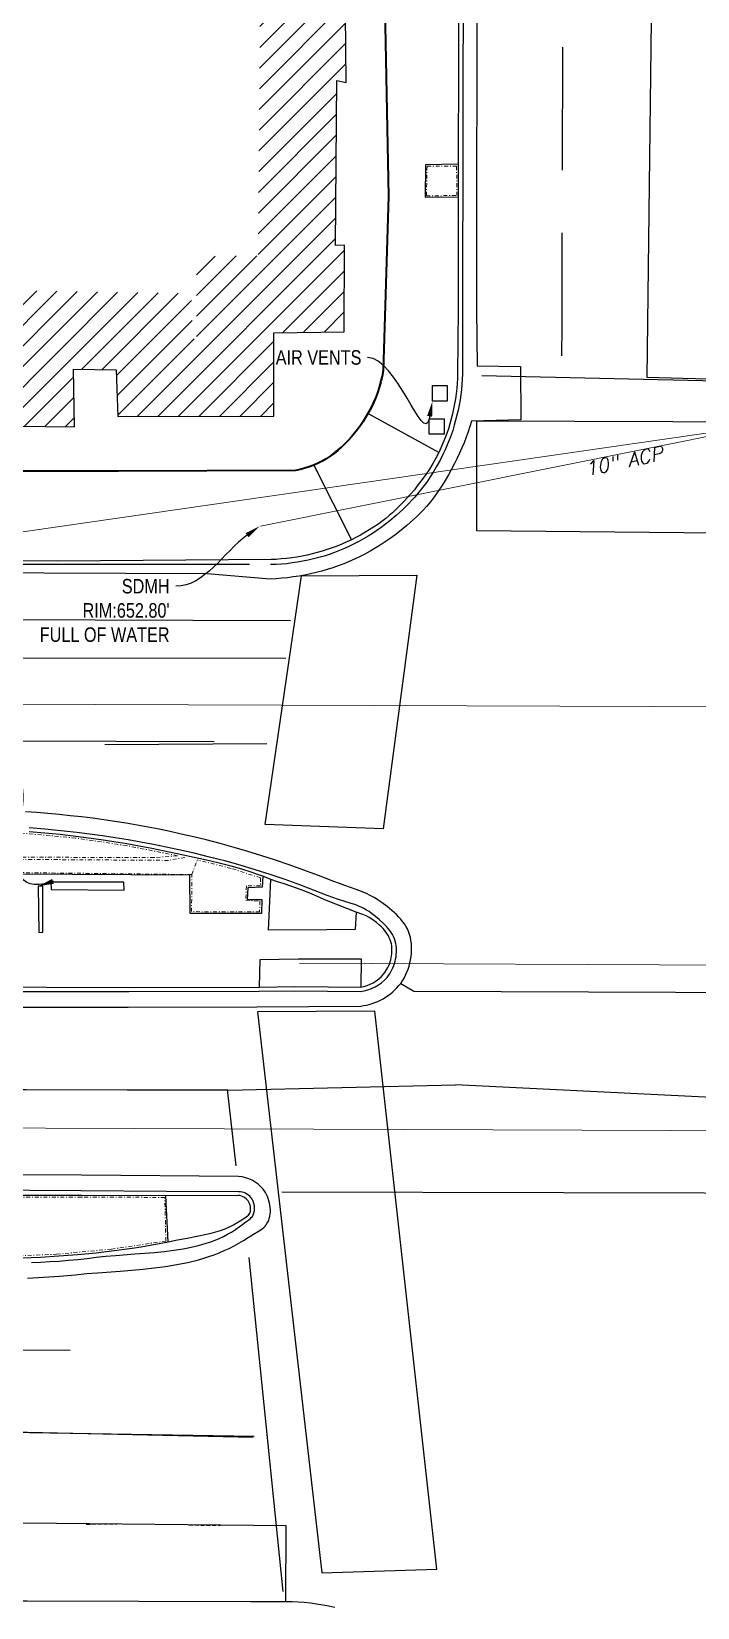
# Model space of a CAD drawing. Header units: feet. Extents: x 6441334 to 6442104, y 1883534 to 1884360.
# Drawn here: x 6441632.5 to 6441718.5, y 1883878 to 1884081.5 of the extents above; entities that cross this region are included whole.
import ezdxf
from ezdxf import colors
from ezdxf.entities.mleader import LeaderData, LeaderLine
from ezdxf.lldxf.tags import DXFTag
from ezdxf.math import Vec2, Vec3

# ---------------------------------------------------------------- set-up
doc = ezdxf.new("R2010")
doc.units = ezdxf.units.FT
doc.header["$MEASUREMENT"] = 0
doc.linetypes.add('DASHDOT', pattern=[1, 0.5, -0.25, 0, -0.25])
doc.linetypes.add('DASHED', pattern=[0.75, 0.5, -0.25])
for name, color, linetype, lineweight in [('V-DETL-PATT-BLDG-', 253, 'Continuous', 13), ('VF-BLDG-LINE-', 253, 'Continuous', 25), ('VF-ELEC-OVHD-LINE-', 253, 'OVERHEADELECTRIC', 15), ('VF-ROAD-CRWN-LINE-', 253, 'Continuous', 25), ('VF-ROAD-STRP-WHIT-LINE-', 253, 'Continuous', 25), ('VF-SSWR-GEOP-LINE-QLB-', 253, 'SEWER', 15), ('VF-STRM-GEOP-LINE-QLB-', 253, 'STORMDRAIN', 15), ('VF-TOPO-BRKL-LINE-', 253, 'DASHDOT', 13), ('VF-TOPO-CONC-EDGE-LINE-', 253, 'Continuous', 25), ('VF-TOPO-CONC-GTFL-LINE-', 253, 'Continuous', 25), ('VF-TOPO-CONC-LIPG-LINE-', 253, 'Continuous', 25), ('VF-TOPO-CONC-TBCB-LINE-', 253, 'Continuous', 25), ('VF-TOPO-CONC-TBWK-LINE-', 253, 'Continuous', 35), ('VF-TOPO-CONC-WALL-LINE-', 253, 'Continuous', 9), ('VF-TOPO-TEXT-', 253, 'Continuous', 25)]:
    doc.layers.add(name, color=color, linetype=linetype, lineweight=lineweight)
doc.layers.add('VF-TINN-DSRF-BNDY-', color=253, linetype='Continuous', lineweight=25, plot=False)
doc.styles.add('CG-Boundary', font='simplex.shx', dxfattribs={"oblique": 15, "height": 0.115})
doc.styles.add('NCS1-Anno', font='arial.ttf', dxfattribs={"width": 0.8, "height": 0.1})
doc.styles.get("Standard").update_dxf_attribs({"font": 'arial.ttf'})
tags = doc.linetypes.add('OVERHEADELECTRIC', pattern='A,1,-0.03,["OE",Standard,S=0.08,R=0,X=0,Y=-0.04],-0.16,1', length=2.19).pattern_tags.tags
tags[6] = DXFTag(74, 10)
tags = doc.linetypes.add('SEWER', pattern='A,1,-0.03,["SS",Standard,S=0.08,R=0,X=0,Y=-0.04],-0.16,1', length=2.19).pattern_tags.tags
tags[6] = DXFTag(74, 10)
tags = doc.linetypes.add('STORMDRAIN', pattern='A,1,-0.03,["SD",Standard,S=0.08,R=0,X=0,Y=-0.04],-0.16,1', length=2.19).pattern_tags.tags
tags[6] = DXFTag(74, 10)

msp = doc.modelspace()

# ---------------------------------------------------------------- hatches: boundary and pattern name
at = {"layer": 'V-DETL-PATT-BLDG-'}
h = msp.add_hatch(dxfattribs=at)
h.set_pattern_fill('ANSI31', color=256, scale=15)
h.set_pattern_definition([(45, (0, 0), (-1.3258252147, 1.3258252147), [])])
h.paths.add_polyline_path([(6441672.07, 1884161.45), (6441673.09, 1884161.6), (6441673.4, 1884183.34), (6441672.1, 1884183.56), (6441672.02, 1884205.19), (6441651.99, 1884205.31), (6441652, 1884200.38), (6441638.3, 1884200.36), (6441638.24, 1884203.82), (6441608.64, 1884203.97), (6441608.58, 1884193.97), (6441628.42, 1884193.87), (6441628.48, 1884190.35), (6441662.02, 1884190.39), (6441662.01, 1884195.25), (6441662.06, 1884195.25), (6441662.13, 1884175.15), (6441663.28, 1884174.95), (6441663.21, 1884170.25), (6441662.1, 1884170.08), (6441661.95, 1884131.9), (6441662.93, 1884131.73), (6441661.19, 1884086.68), (6441662.01, 1884086.72), (6441661.73, 1884052.55), (6441653.78, 1884052.45), (6441653.79, 1884041.81), (6441653.3, 1884041.81), (6441653.1, 1884047.68), (6441627.7, 1884048.08), (6441627.83, 1884041.53), (6441595.37, 1884041.79), (6441595.39, 1884040.7), (6441593.43, 1884040.71), (6441593.4, 1884041.72), (6441561.56, 1884041.88), (6441561.57, 1884045.89), (6441530.03, 1884045.76), (6441530.11, 1884044.89), (6441528.63, 1884044.9), (6441528.59, 1884045.75), (6441489.07, 1884045.86), (6441488.96, 1884044.85), (6441477.31, 1884044.8), (6441477.24, 1884042), (6441444.85, 1884041.98), (6441444.85, 1884042.17), (6441433.62, 1884042.01), (6441433.65, 1884054.08), (6441423.65, 1884054.1), (6441423.6, 1884031.87), (6441434.72, 1884032.02), (6441434.7, 1884030.9), (6441445.78, 1884030.96), (6441445.72, 1884031.98), (6441475.78, 1884032), (6441475.74, 1884030.74), (6441486.97, 1884030.78), (6441487.07, 1884034.84), (6441497.93, 1884034.9), (6441498.03, 1884035.83), (6441519.1, 1884035.77), (6441519.14, 1884034.96), (6441541.1, 1884034.82), (6441541.01, 1884035.8), (6441551.55, 1884035.85), (6441551.53, 1884030.98), (6441562.44, 1884030.85), (6441562.5, 1884031.87), (6441583.75, 1884031.77), (6441583.79, 1884030.77), (6441605.61, 1884030.65), (6441605.58, 1884031.71), (6441626.79, 1884031.54), (6441626.85, 1884030.57), (6441638.04, 1884030.45), (6441637.9, 1884037.92), (6441643.43, 1884037.83), (6441643.63, 1884031.8), (6441663.79, 1884031.81), (6441663.79, 1884042.58), (6441672.87, 1884042.7), (6441672.88, 1884053.89), (6441671.74, 1884053.88), (6441671.91, 1884075.17), (6441673.13, 1884074.89), (6441672.9, 1884097.17), (6441671.6, 1884097.12), (6441673.27, 1884140.1), (6441671.98, 1884140.32)])

# ---------------------------------------------------------------- linework, layer by layer
at = {"layer": 'VF-BLDG-LINE-'}
msp.add_lwpolyline([(6441626.85, 1884030.57), (6441638.04, 1884030.45), (6441637.9, 1884037.92), (6441643.43, 1884037.83), (6441643.63, 1884031.8), (6441663.79, 1884031.81), (6441663.79, 1884042.58), (6441672.87, 1884042.7), (6441672.88, 1884053.89), (6441671.74, 1884053.88), (6441671.91, 1884075.17), (6441673.13, 1884074.89), (6441672.9, 1884097.17)], dxfattribs=at)
for points in [[(6441633.43, 1883965.18), (6441633.94, 1883965.21), (6441633.96, 1883971.15), (6441633.35, 1883971.15), (6441633.43, 1883965.18)], [(6441634.97, 1883971.69), (6441635.04, 1883970.74), (6441644.46, 1883970.63), (6441644.42, 1883971.67), (6441634.97, 1883971.69)]]:
    msp.add_lwpolyline(points, close=True, dxfattribs=at)
at = {"layer": 'VF-ELEC-OVHD-LINE-'}
msp.add_lwpolyline([(6441769.65, 1884036.87), (6441619.99, 1884015.27), (6441618.28, 1884014.44)], dxfattribs=at)
at = {"layer": 'VF-ROAD-CRWN-LINE-'}
for points in [[(6441470.22, 1883992), (6441493.15, 1883992.65), (6441579.94, 1883990.08), (6441656.08, 1883989.85)], [(6441479.6, 1883945.34), (6441566.58, 1883945.12), (6441657.86, 1883944.83), (6441687.21, 1883945.52)], [(6441792.68, 1883944.8), (6441771.39, 1883944.27), (6441732.51, 1883943.28), (6441687.21, 1883945.52)], [(6441661.25, 1883900.13), (6441574.12, 1883901.56), (6441531.59, 1883902.25), (6441479.93, 1883900.72)]]:
    msp.add_lwpolyline(points, dxfattribs=at)
at = {"layer": 'VF-ROAD-STRP-WHIT-LINE-'}
for p, q in [((6441701.04, 1884079.48, 653.09), (6441701.04, 1884075.58, 653.05)), ((6441701.04, 1884075.58, 653.05), (6441701.02, 1884067.48, 652.98)), ((6441701.02, 1884067.48, 652.98), (6441701.01, 1884063.59, 652.94)), ((6441700.96, 1884055.51, 652.85), (6441700.94, 1884051.61, 652.81)), ((6441700.94, 1884051.61, 652.81), (6441700.94, 1884043.51, 652.74)), ((6441700.94, 1884043.51, 652.74), (6441700.93, 1884039.62, 652.71)), ((6441690.61, 1884037.06, 652.17), (6441730.5, 1884036.17, 653.15)), ((6441665.91, 1884005.41, 652.11), (6441461.76, 1884006.13, 650.8)), ((6441460.82, 1884000.84, 651), (6441665.32, 1884000.58, 652.16)), ((6441641.96, 1883989.43, 652.06), (6441662.87, 1883989.56, 652.24)), ((6441664.97, 1883880.11, 651.31), (6441660.59, 1883923.24, 652.39)), ((6441473.92, 1883912.17, 649.72), (6441637.48, 1883911.25, 651.85)), ((6441618.76, 1883900.99, 651.4), (6441661.1, 1883900.02, 651.92))]:
    msp.add_line(p, q, dxfattribs=at)
for points in [[(6441723.34, 1884140.27, 654.23), (6441722.88, 1884036.54, 653.16), (6441711.99, 1884036.83, 653.04), (6441712.59, 1884086.56, 653.6)], [(6441466.07, 1883944.65, 651.45), (6441657.76, 1883944.92, 652.69), (6441658.85, 1883935.07, 652.52)]]:
    msp.add_polyline3d(points, dxfattribs=at)
for points in [[(6441689.98, 1884031.22, 652.04), (6441765.91, 1884030.96, 652.77), (6441765.69, 1884016.3, 652.78), (6441689.97, 1884017.03, 652.24), (6441689.98, 1884031.22, 652.04)], [(6441662.67, 1883979.12, 652.28), (6441667.33, 1884011.22, 651.96), (6441682.22, 1884011.3, 652.13), (6441677.88, 1883978.55, 652.48), (6441662.67, 1883979.12, 652.28)], [(6441669.98, 1883882.54, 651.41), (6441684.83, 1883883, 651.75), (6441676.82, 1883955.02, 652.6), (6441661.68, 1883954.93, 652.57), (6441669.98, 1883882.54, 651.41)]]:
    msp.add_polyline3d(points, close=True, dxfattribs=at)
at = {"layer": 'VF-ROAD-STRP-WHIT-LINE-', "linetype": 'DASHED'}
for points in [[(6441639.54, 1883888.81, 651.16), (6441643.56, 1883888.86, 651.21)], [(6441652.83, 1883888.71, 651.33), (6441656.84, 1883888.66, 651.38)]]:
    msp.add_polyline3d(points, dxfattribs=at)
at = {"layer": 'VF-SSWR-GEOP-LINE-QLB-', "ltscale": 0.6, "elevation": 652.94, "flags": 128}
msp.add_lwpolyline([(6441760.65, 1883994.17), (6441484.82, 1883995.19), (6441426.12, 1883995.03)], dxfattribs=at)
at = {"layer": 'VF-STRM-GEOP-LINE-QLB-', "ltscale": 0.6, "flags": 128}
msp.add_lwpolyline([(6441662.06, 1884017.63), (6441773.59, 1884040), (6441795.42, 1884017.95)], dxfattribs=at)
at = {"layer": 'VF-STRM-GEOP-LINE-QLB-', "ltscale": 0.6, "elevation": 652.34, "flags": 128}
msp.add_lwpolyline([(6441599.6, 1883940.05), (6441911.5, 1883938.88), (6442008.78, 1883939.43)], dxfattribs=at)
at = {"layer": 'VF-TINN-DSRF-BNDY-'}
msp.add_polyline3d([(6441677.98, 1884091.05, 653.09), (6441678.58, 1884060.24, 652.84), (6441677.89, 1884037.69, 652.99), (6441677.71, 1884036.98, 652.98), (6441677.52, 1884036.27, 652.97), (6441677.34, 1884035.55, 652.96), (6441677.15, 1884034.84, 652.95), (6441676.84, 1884034.17, 652.94), (6441676.54, 1884033.5, 652.93), (6441676.23, 1884032.83, 652.91), (6441675.93, 1884032.17, 652.9), (6441675.59, 1884031.66, 652.9), (6441675.26, 1884031.15, 652.9), (6441674.92, 1884030.63, 652.89), (6441674.58, 1884030.11, 652.89), (6441674.17, 1884029.64, 652.89), (6441673.76, 1884029.17, 652.89), (6441673.35, 1884028.7, 652.88), (6441672.95, 1884028.24, 652.88), (6441672.94, 1884028.24, 652.88), (6441672.47, 1884027.84, 652.88), (6441671.99, 1884027.44, 652.87), (6441671.52, 1884027.05, 652.87), (6441671.04, 1884026.66, 652.87), (6441670.52, 1884026.34, 652.87), (6441670.01, 1884026.02, 652.86), (6441669.46, 1884025.76, 652.86), (6441668.91, 1884025.51, 652.86), (6441668.33, 1884025.33, 652.83), (6441667.74, 1884025.16, 652.8), (6441667.15, 1884024.99, 652.78), (6441666.57, 1884024.82, 652.75), (6441643.71, 1884024.74, 652.65), (6441643.7, 1884024.74, 652.65), (6441627.03, 1884024.73, 652.5)], dxfattribs=at)
at = {"layer": 'VF-TOPO-BRKL-LINE-'}
for p, q in [((6441685.07, 1884027.15), (6441675.93, 1884032.17)), ((6441668.92, 1884025.51), (6441673.78, 1884015.87)), ((6441653.17, 1883972.66), (6441653.9, 1883974.55)), ((6441653.17, 1883972.66, 652.33), (6441653.9, 1883974.55, 652.36))]:
    msp.add_line(p, q, dxfattribs=at)
msp.add_lwpolyline([(6441687.37, 1884064.1), (6441683.56, 1884064.09), (6441683.47, 1884060.29), (6441687.41, 1884060.3), (6441687.37, 1884064.1)], close=True, dxfattribs=at)
for points in [[(6441651.33, 1883975.09), (6441644.78, 1883976.39), (6441638.16, 1883977.37), (6441630.14, 1883978.11), (6441596.34, 1883978.17), (6441564.16, 1883978.19), (6441529, 1883978.38), (6441476.25, 1883978.41)], [(6441651.33, 1883975.09), (6441648.31, 1883974.84), (6441630.43, 1883974.91), (6441595.69, 1883975.12), (6441564.5, 1883974.99), (6441528.87, 1883974.98), (6441476.47, 1883975.35)], [(6441652.29, 1883974.87), (6441650.16, 1883974.49), (6441630.36, 1883974.62), (6441595.8, 1883974.59), (6441564.46, 1883974.6), (6441528.85, 1883974.63), (6441476.55, 1883975.03)], [(6441662.04, 1883972.24), (6441658.25, 1883973.46), (6441653.9, 1883974.55)], [(6441662.04, 1883972.24), (6441662.04, 1883971.2), (6441660.24, 1883971.19), (6441660.14, 1883969.34), (6441661.98, 1883969.22), (6441661.93, 1883967.86), (6441653.16, 1883967.87), (6441653.17, 1883972.66), (6441630.17, 1883972.92), (6441595.78, 1883972.98), (6441564.18, 1883973.05), (6441528.67, 1883973.09), (6441476.47, 1883973.26)], [(6441611, 1883923.46), (6441621.65, 1883923.43), (6441628.7, 1883923.36), (6441635.73, 1883923.65), (6441642.81, 1883924.31), (6441649.83, 1883925.35), (6441649.7, 1883930.98), (6441638.91, 1883931.03), (6441625.47, 1883931.03)]]:
    msp.add_lwpolyline(points, dxfattribs=at)
msp.add_polyline3d([(6441687.37, 1884064.1, 652.69), (6441683.56, 1884064.09, 652.73), (6441683.47, 1884060.29, 652.71), (6441687.41, 1884060.3, 652.66), (6441687.37, 1884064.1, 652.69)], close=True, dxfattribs=at)
for points in [[(6441651.33, 1883975.09, 652.26), (6441644.78, 1883976.39, 652.22), (6441638.16, 1883977.37, 652.18), (6441630.14, 1883978.11, 652.04), (6441596.34, 1883978.17, 651.88), (6441564.16, 1883978.19, 651.79), (6441529, 1883978.38, 651.52), (6441476.25, 1883978.41, 651.21)], [(6441651.33, 1883975.09, 652.26), (6441648.31, 1883974.84, 652.11), (6441630.43, 1883974.91, 651.96), (6441595.69, 1883975.12, 651.98), (6441564.5, 1883974.99, 651.81), (6441528.87, 1883974.98, 651.66), (6441476.47, 1883975.35, 651.24)], [(6441652.29, 1883974.87, 652.52), (6441650.16, 1883974.49, 652.38), (6441630.36, 1883974.62, 652.16), (6441595.8, 1883974.59, 652.28), (6441564.46, 1883974.6, 652.12), (6441528.85, 1883974.63, 651.94), (6441476.55, 1883975.03, 651.52)], [(6441662.04, 1883972.24, 652.3), (6441658.25, 1883973.46, 652.4), (6441653.9, 1883974.55, 652.36)], [(6441662.04, 1883972.24, 652.3), (6441662.04, 1883971.2, 652.29), (6441660.24, 1883971.19, 652.4), (6441660.14, 1883969.34, 652.33), (6441661.98, 1883969.22, 652.34), (6441661.93, 1883967.86, 652.35), (6441653.16, 1883967.87, 652.62), (6441653.17, 1883972.66, 652.33), (6441630.17, 1883972.92, 652.48), (6441595.78, 1883972.98, 652.47), (6441564.18, 1883973.05, 652.3), (6441528.67, 1883973.09, 652.07), (6441476.47, 1883973.26, 651.75)], [(6441611, 1883923.46, 651.25), (6441621.65, 1883923.43, 651.69), (6441628.7, 1883923.36, 651.91), (6441635.73, 1883923.65, 652.12), (6441642.81, 1883924.31, 652.24), (6441649.83, 1883925.35, 652.36), (6441649.7, 1883930.98, 652.41), (6441638.91, 1883931.03, 652.34), (6441625.47, 1883931.03, 652.25)]]:
    msp.add_polyline3d(points, dxfattribs=at)
at = {"layer": 'VF-TOPO-CONC-EDGE-LINE-'}
for p, q in [((6441685.07, 1884027.15, 652.39), (6441675.93, 1884032.17, 652.9)), ((6441668.92, 1884025.51, 652.86), (6441673.78, 1884015.87, 652.4)), ((6441675.06, 1883961.76, 652.87), (6441674.99, 1883958.13, 652.82)), ((6441650.12, 1883925.26, 652.68), (6441649.84, 1883931.2, 652.6))]:
    msp.add_line(p, q, dxfattribs=at)
for points in [[(6441686.17, 1884033.78), (6441684.26, 1884033.78), (6441684.26, 1884035.77), (6441686.17, 1884035.77)], [(6441685.75, 1884029.5), (6441683.83, 1884029.5), (6441683.83, 1884031.49), (6441685.75, 1884031.49)]]:
    msp.add_lwpolyline(points, close=True, dxfattribs=at)
for points in [[(6441687.59, 1884064.35, 652.73), (6441683.37, 1884064.26, 652.78), (6441683.3, 1884060.1, 652.78), (6441687.58, 1884060.14, 652.71)], [(6441690.03, 1884038.34, 652.03), (6441695.64, 1884038.24, 652.35), (6441695.66, 1884031.34, 652.36), (6441689.31, 1884031.2, 651.9)], [(6441662.34, 1883972.44, 652.62), (6441662.27, 1883971.01, 652.69), (6441660.42, 1883970.93, 652.59), (6441660.35, 1883969.46, 652.61), (6441662.24, 1883969.43, 652.71), (6441662.17, 1883967.64, 652.72), (6441652.98, 1883967.62, 653.01), (6441652.94, 1883972.59, 653.15), (6441630.1, 1883972.69, 653.07), (6441595.55, 1883972.77, 652.86), (6441563.87, 1883972.85, 652.7), (6441528.74, 1883972.92, 652.5), (6441476.39, 1883973.01, 652.2)], [(6441662.27, 1883971.01, 652.69), (6441660.42, 1883970.93, 652.59), (6441660.35, 1883969.46, 652.61), (6441662.24, 1883969.43, 652.71)], [(6441674.4, 1883967.81, 652.82), (6441674.26, 1883965.58, 652.8), (6441670.62, 1883965.53, 652.54), (6441663.08, 1883965.5, 652.76), (6441663.39, 1883972.03, 652.63)], [(6441661.92, 1883958.13, 652.84), (6441661.99, 1883961.69, 652.81), (6441666.91, 1883961.79, 652.66), (6441673.17, 1883961.8, 652.76), (6441675.06, 1883961.76, 652.87)], [(6441680.15, 1883958.61, 652.44), (6441681.87, 1883957.61, 652.51), (6441738.17, 1883957.37, 652.86)], [(6441770.91, 1883931.3, 652.54), (6441737.56, 1883931.49, 652.74), (6441664.82, 1883931.68, 652.47)], [(6441665.33, 1883878.78, 651.12), (6441665.35, 1883888.58, 651.44), (6441631.49, 1883888.92, 650.96), (6441627.36, 1883888.9, 650.97), (6441596.2, 1883889.02, 650.58), (6441543.44, 1883888.95, 649.99)]]:
    msp.add_polyline3d(points, dxfattribs=at)
at = {"layer": 'VF-TOPO-CONC-GTFL-LINE-'}
for points in [[(6441688.62, 1884180.62, 653.12), (6441688.49, 1884152.57, 652.83), (6441688.42, 1884113.69, 652.49), (6441688.21, 1884091.39, 652.33), (6441688.12, 1884045.53, 651.99)], [(6441688.12, 1884045.53, 651.99), (6441688.13, 1884037.27, 651.92), (6441688.1, 1884036.6, 651.91), (6441688.06, 1884035.94, 651.9), (6441688, 1884035.27, 651.89), (6441687.92, 1884034.6, 651.88), (6441687.82, 1884033.93, 651.88), (6441687.7, 1884033.27, 651.87), (6441687.57, 1884032.61, 651.86), (6441687.42, 1884031.95, 651.85), (6441687.25, 1884031.3, 651.84), (6441687.07, 1884030.65, 651.83), (6441686.87, 1884030, 651.83), (6441686.65, 1884029.37, 651.82), (6441686.41, 1884028.74, 651.81), (6441686.16, 1884028.11, 651.8), (6441685.9, 1884027.5, 651.79), (6441685.61, 1884026.9, 651.79), (6441685.24, 1884026.16, 651.78), (6441684.84, 1884025.43, 651.78), (6441684.42, 1884024.72, 651.77), (6441683.97, 1884024.02, 651.76), (6441683.51, 1884023.33, 651.76), (6441683.02, 1884022.66, 651.75), (6441682.5, 1884022.01, 651.75), (6441681.97, 1884021.38, 651.74), (6441681.6, 1884020.97, 651.74), (6441681.21, 1884020.56, 651.74), (6441680.41, 1884019.77, 651.74), (6441679.58, 1884019.02, 651.74), (6441678.73, 1884018.3, 651.73), (6441678.19, 1884017.88, 651.74), (6441677.64, 1884017.47, 651.74), (6441677.09, 1884017.08, 651.75), (6441676.52, 1884016.69, 651.75), (6441675.94, 1884016.33, 651.75), (6441675.36, 1884015.98, 651.76), (6441674.76, 1884015.65, 651.76), (6441674.16, 1884015.33, 651.77), (6441673.53, 1884015.03, 651.76), (6441672.9, 1884014.74, 651.76), (6441672.25, 1884014.47, 651.75), (6441671.6, 1884014.22, 651.74), (6441670.93, 1884013.99, 651.74), (6441670.26, 1884013.77, 651.73), (6441669.59, 1884013.58, 651.72), (6441668.91, 1884013.4, 651.72), (6441668.22, 1884013.24, 651.71), (6441667.53, 1884013.1, 651.7), (6441666.84, 1884012.98, 651.7), (6441666.15, 1884012.88, 651.69), (6441665.45, 1884012.79, 651.68), (6441664.75, 1884012.73, 651.68), (6441664.06, 1884012.69, 651.67), (6441663.36, 1884012.67, 651.66)], [(6441660.61, 1884012.7, 651.61), (6441595.04, 1884012.69, 651.09), (6441577.17, 1884012.9, 650.99), (6441527.58, 1884013.03, 650.58), (6441496.36, 1884013.07, 650.55)], [(6441609.41, 1883957.56, 652.06), (6441645.06, 1883957.57, 652.33), (6441661.87, 1883957.6, 652.37), (6441665.29, 1883957.63, 652.36), (6441670.7, 1883957.62, 652.37), (6441674.96, 1883957.55, 652.37), (6441675.44, 1883957.63, 652.37), (6441675.92, 1883957.76, 652.36), (6441676.39, 1883957.93, 652.36), (6441676.85, 1883958.15, 652.35), (6441677.28, 1883958.41, 652.35), (6441677.69, 1883958.7, 652.34), (6441678.06, 1883959.03, 652.34), (6441678.4, 1883959.39, 652.33), (6441678.57, 1883959.61, 652.33), (6441678.74, 1883959.85, 652.33), (6441678.89, 1883960.1, 652.33), (6441679.03, 1883960.36, 652.33), (6441679.15, 1883960.62, 652.33), (6441679.26, 1883960.9, 652.33), (6441679.36, 1883961.18, 652.33), (6441679.44, 1883961.46, 652.33), (6441679.5, 1883961.75, 652.33), (6441679.55, 1883962.05, 652.33), (6441679.59, 1883962.34, 652.33), (6441679.61, 1883962.63, 652.33), (6441679.62, 1883962.92, 652.33), (6441679.6, 1883963.21, 652.33), (6441679.58, 1883963.5, 652.33), (6441679.53, 1883963.78, 652.33), (6441679.46, 1883964.08, 652.33), (6441679.36, 1883964.37, 652.33), (6441679.23, 1883964.65, 652.33), (6441679.09, 1883964.93, 652.33), (6441678.92, 1883965.19, 652.33), (6441678.74, 1883965.45, 652.33), (6441678.54, 1883965.7, 652.33), (6441678.33, 1883965.94, 652.33), (6441677.87, 1883966.4, 652.32), (6441677.38, 1883966.84, 652.32), (6441676.88, 1883967.25, 652.32), (6441676.38, 1883967.64, 652.32), (6441676.07, 1883967.87, 652.31), (6441675.75, 1883968.07, 652.31), (6441675.41, 1883968.26, 652.31), (6441675.07, 1883968.43, 652.31), (6441674.72, 1883968.58, 652.3), (6441674.36, 1883968.73, 652.3), (6441673.63, 1883968.98, 652.29), (6441672.13, 1883969.44, 652.28), (6441671.39, 1883969.68, 652.27), (6441670.66, 1883969.95, 652.27), (6441668.9, 1883970.65, 652.24), (6441667.14, 1883971.33, 652.21), (6441665.23, 1883972.02, 652.17), (6441663.3, 1883972.67, 652.13), (6441661.36, 1883973.28, 652.1), (6441659.41, 1883973.86, 652.06), (6441657.44, 1883974.41, 652.02), (6441655.47, 1883974.92, 651.98), (6441653.49, 1883975.41, 651.95), (6441651.51, 1883975.86, 651.91), (6441649.88, 1883976.21, 651.89), (6441648.24, 1883976.54, 651.86), (6441646.6, 1883976.85, 651.84), (6441644.95, 1883977.14, 651.82), (6441643.3, 1883977.4, 651.8), (6441641.65, 1883977.65, 651.78), (6441639.99, 1883977.88, 651.75), (6441638.33, 1883978.08, 651.73), (6441636.28, 1883978.32, 651.73), (6441634.22, 1883978.52, 651.73), (6441632.16, 1883978.69, 651.72)], [(6441632.47, 1883922.56, 651.77), (6441633.67, 1883922.62, 651.81), (6441634.87, 1883922.69, 651.84), (6441636.07, 1883922.77, 651.87), (6441637.27, 1883922.87, 651.91), (6441638.47, 1883922.98, 651.94), (6441639.66, 1883923.11, 651.97), (6441640.85, 1883923.25, 652.01), (6441642.07, 1883923.39, 652.02), (6441643.31, 1883923.5, 652.04), (6441645.82, 1883923.69, 652.07), (6441648.35, 1883923.88, 652.11), (6441649.61, 1883924.01, 652.12), (6441650.85, 1883924.16, 652.14), (6441652.08, 1883924.35, 652.15), (6441652.69, 1883924.47, 652.16), (6441653.29, 1883924.6, 652.17), (6441653.89, 1883924.74, 652.18), (6441654.47, 1883924.89, 652.19), (6441655.05, 1883925.07, 652.19), (6441655.62, 1883925.26, 652.2), (6441656.18, 1883925.47, 652.21), (6441656.73, 1883925.69, 652.22), (6441657.27, 1883925.94, 652.23), (6441657.8, 1883926.22, 652.23), (6441658.32, 1883926.51, 652.24), (6441658.82, 1883926.83, 652.25), (6441659.31, 1883927.18, 652.26), (6441659.79, 1883927.55, 652.26), (6441660.15, 1883927.81, 652.26), (6441660.53, 1883928.08, 652.27), (6441660.7, 1883928.22, 652.27), (6441660.86, 1883928.37, 652.27), (6441661, 1883928.54, 652.27), (6441661.11, 1883928.73, 652.27), (6441661.2, 1883929, 652.27), (6441661.26, 1883929.29, 652.26), (6441661.28, 1883929.59, 652.26), (6441661.26, 1883929.9, 652.26), (6441661.2, 1883930.2, 652.26), (6441661.11, 1883930.49, 652.26), (6441660.98, 1883930.75, 652.26), (6441660.81, 1883930.99, 652.26), (6441660.66, 1883931.14, 652.26), (6441660.49, 1883931.28, 652.26), (6441660.3, 1883931.41, 652.26), (6441660.1, 1883931.51, 652.27), (6441659.89, 1883931.6, 652.27), (6441659.67, 1883931.66, 652.27), (6441659.45, 1883931.7, 652.27), (6441659.23, 1883931.71, 652.27), (6441649.9, 1883931.74, 652.17), (6441638.87, 1883931.84, 652.11), (6441625.51, 1883931.91, 652.06)]]:
    msp.add_polyline3d(points, dxfattribs=at)
at = {"layer": 'VF-TOPO-CONC-LIPG-LINE-'}
for points in [[(6441690.68, 1884213.16, 653.37), (6441690.33, 1884180.32, 653.16), (6441690.14, 1884152.11, 652.9), (6441690.09, 1884114.02, 652.6), (6441689.98, 1884092.89, 652.44), (6441689.95, 1884045.62, 652.11), (6441690.03, 1884038.34, 652.03)], [(6441689.31, 1884031.2, 651.9), (6441689.09, 1884030.5, 651.9), (6441688.86, 1884029.8, 651.89), (6441688.61, 1884029.1, 651.89), (6441688.34, 1884028.41, 651.89), (6441688.06, 1884027.73, 651.89), (6441687.76, 1884027.05, 651.89), (6441687.45, 1884026.39, 651.89), (6441687.12, 1884025.73, 651.88), (6441686.73, 1884024.99, 651.87), (6441686.33, 1884024.26, 651.86), (6441685.91, 1884023.53, 651.85), (6441685.47, 1884022.82, 651.84), (6441685.01, 1884022.13, 651.83), (6441684.52, 1884021.45, 651.82), (6441684.01, 1884020.79, 651.81), (6441683.48, 1884020.15, 651.8), (6441683.08, 1884019.72, 651.81), (6441682.67, 1884019.29, 651.81), (6441682.25, 1884018.88, 651.81), (6441681.82, 1884018.48, 651.82), (6441680.93, 1884017.7, 651.82), (6441680.02, 1884016.96, 651.83), (6441679.41, 1884016.49, 651.84), (6441678.79, 1884016.04, 651.84), (6441678.16, 1884015.6, 651.85), (6441677.52, 1884015.18, 651.85), (6441676.86, 1884014.78, 651.86), (6441676.2, 1884014.39, 651.87), (6441675.53, 1884014.03, 651.87), (6441674.84, 1884013.68, 651.88), (6441674.17, 1884013.36, 651.88), (6441673.49, 1884013.06, 651.87), (6441672.8, 1884012.78, 651.87), (6441672.1, 1884012.51, 651.87), (6441671.39, 1884012.27, 651.87), (6441670.68, 1884012.04, 651.86), (6441669.96, 1884011.83, 651.86), (6441669.23, 1884011.64, 651.86), (6441668.5, 1884011.47, 651.86), (6441667.77, 1884011.31, 651.85), (6441667.03, 1884011.18, 651.85), (6441666.29, 1884011.07, 651.85), (6441665.55, 1884010.97, 651.85), (6441664.8, 1884010.9, 651.84), (6441664.06, 1884010.84, 651.84), (6441663.32, 1884010.81, 651.84), (6441655.16, 1884011.5, 651.57), (6441612.94, 1884011.66, 651.31)], [(6441605.63, 1883955.55, 652.13), (6441644.97, 1883955.56, 652.49), (6441661.57, 1883955.6, 652.49), (6441675, 1883955.69, 652.47), (6441675.37, 1883955.74, 652.47), (6441675.73, 1883955.81, 652.47), (6441676.1, 1883955.89, 652.47), (6441676.47, 1883956, 652.47), (6441676.83, 1883956.13, 652.46), (6441677.18, 1883956.28, 652.46), (6441677.53, 1883956.44, 652.46), (6441677.87, 1883956.63, 652.46), (6441678.2, 1883956.82, 652.46), (6441678.52, 1883957.04, 652.45), (6441678.83, 1883957.27, 652.45), (6441679.13, 1883957.51, 652.45), (6441679.41, 1883957.77, 652.45), (6441679.67, 1883958.04, 652.45), (6441679.92, 1883958.32, 652.44), (6441680.15, 1883958.61, 652.44), (6441680.38, 1883958.94, 652.44), (6441680.59, 1883959.29, 652.45), (6441680.78, 1883959.66, 652.45), (6441680.96, 1883960.04, 652.45), (6441681.11, 1883960.43, 652.45), (6441681.24, 1883960.83, 652.45), (6441681.35, 1883961.24, 652.45), (6441681.44, 1883961.65, 652.45), (6441681.5, 1883962.07, 652.46), (6441681.55, 1883962.49, 652.46), (6441681.56, 1883962.91, 652.46), (6441681.56, 1883963.32, 652.46), (6441681.53, 1883963.74, 652.46), (6441681.48, 1883964.15, 652.46), (6441681.4, 1883964.55, 652.46), (6441681.3, 1883964.94, 652.47), (6441681.17, 1883965.3, 652.47), (6441681.02, 1883965.64, 652.47), (6441680.83, 1883965.98, 652.47), (6441680.63, 1883966.3, 652.47), (6441680.4, 1883966.62, 652.47), (6441680.16, 1883966.92, 652.47), (6441679.89, 1883967.21, 652.47), (6441679.61, 1883967.49, 652.47), (6441679.32, 1883967.76, 652.46), (6441679.02, 1883968.02, 652.46), (6441678.39, 1883968.52, 652.46), (6441677.75, 1883969, 652.46), (6441677.11, 1883969.45, 652.46), (6441676.8, 1883969.65, 652.46), (6441676.47, 1883969.84, 652.46), (6441676.14, 1883970.02, 652.46), (6441675.81, 1883970.18, 652.46), (6441675.11, 1883970.48, 652.46), (6441674.4, 1883970.75, 652.45), (6441672.96, 1883971.24, 652.45), (6441672.24, 1883971.49, 652.44), (6441671.53, 1883971.75, 652.44), (6441669.53, 1883972.53, 652.4), (6441667.52, 1883973.29, 652.36), (6441665.76, 1883973.91, 652.33), (6441664, 1883974.51, 652.3), (6441662.22, 1883975.09, 652.27), (6441660.43, 1883975.64, 652.23), (6441658.64, 1883976.16, 652.2), (6441656.84, 1883976.66, 652.17), (6441655.03, 1883977.13, 652.14), (6441653.22, 1883977.57, 652.11), (6441651.81, 1883977.89, 652.09), (6441650.39, 1883978.2, 652.08), (6441648.97, 1883978.5, 652.06), (6441647.55, 1883978.77, 652.05), (6441646.12, 1883979.04, 652.03), (6441644.69, 1883979.28, 652.02), (6441643.25, 1883979.51, 652), (6441641.82, 1883979.72, 651.99), (6441640.38, 1883979.92, 651.97), (6441638.93, 1883980.1, 651.96), (6441637.49, 1883980.26, 651.94), (6441636.05, 1883980.41, 651.93), (6441634.6, 1883980.54, 651.91), (6441633.16, 1883980.65, 651.9), (6441631.71, 1883980.75, 651.88)], [(6441631.95, 1883920.57, 651.9), (6441634.02, 1883920.67, 651.96), (6441636.08, 1883920.82, 652.01), (6441638.15, 1883921.01, 652.07), (6441639.57, 1883921.14, 652.09), (6441641.02, 1883921.26, 652.11), (6441643.95, 1883921.48, 652.14), (6441645.42, 1883921.59, 652.16), (6441646.88, 1883921.73, 652.18), (6441648.34, 1883921.89, 652.19), (6441649.8, 1883922.08, 652.21), (6441651.23, 1883922.32, 652.23), (6441651.94, 1883922.45, 652.24), (6441652.65, 1883922.6, 652.25), (6441653.35, 1883922.76, 652.26), (6441654.04, 1883922.94, 652.26), (6441654.72, 1883923.14, 652.27), (6441655.4, 1883923.35, 652.28), (6441656.07, 1883923.58, 652.29), (6441656.73, 1883923.83, 652.3), (6441657.38, 1883924.11, 652.31), (6441658.02, 1883924.4, 652.32), (6441658.65, 1883924.72, 652.32), (6441659.27, 1883925.06, 652.33), (6441659.87, 1883925.43, 652.34), (6441660.47, 1883925.82, 652.35), (6441660.81, 1883926.04, 652.36), (6441661.16, 1883926.24, 652.37), (6441661.88, 1883926.66, 652.39), (6441662.21, 1883926.89, 652.39), (6441662.52, 1883927.15, 652.4), (6441662.65, 1883927.29, 652.41), (6441662.78, 1883927.44, 652.41), (6441662.89, 1883927.6, 652.42), (6441662.99, 1883927.77, 652.42), (6441663.11, 1883928.02, 652.42), (6441663.19, 1883928.28, 652.42), (6441663.26, 1883928.55, 652.42), (6441663.3, 1883928.83, 652.42), (6441663.33, 1883929.11, 652.42), (6441663.33, 1883929.4, 652.41), (6441663.31, 1883929.69, 652.41), (6441663.27, 1883929.98, 652.41), (6441663.22, 1883930.27, 652.41), (6441663.14, 1883930.56, 652.41), (6441663.05, 1883930.84, 652.41), (6441662.94, 1883931.11, 652.41), (6441662.82, 1883931.37, 652.41), (6441662.68, 1883931.63, 652.41), (6441662.53, 1883931.86, 652.4), (6441662.37, 1883932.08, 652.4), (6441662.07, 1883932.41, 652.4), (6441661.73, 1883932.71, 652.4), (6441661.36, 1883932.97, 652.4), (6441660.96, 1883933.2, 652.39), (6441660.54, 1883933.39, 652.39), (6441660.11, 1883933.53, 652.39), (6441659.67, 1883933.63, 652.39), (6441659.23, 1883933.67, 652.38), (6441638.94, 1883933.87, 652.2), (6441625.89, 1883933.88, 652.16)], [(6441671.65, 1883878.03, 651.12), (6441670.87, 1883878.21, 651.12), (6441670.08, 1883878.36, 651.12), (6441669.29, 1883878.49, 651.12), (6441668.5, 1883878.6, 651.12), (6441667.71, 1883878.68, 651.12), (6441666.92, 1883878.74, 651.12), (6441666.12, 1883878.77, 651.12), (6441665.33, 1883878.78, 651.12), (6441660.78, 1883878.79, 651.13), (6441631.92, 1883878.88, 650.79), (6441626.78, 1883878.87, 650.73), (6441595.03, 1883878.97, 650.38), (6441581.16, 1883879.01, 650.24), (6441542.16, 1883879.12, 649.78), (6441537.05, 1883879.14, 649.75), (6441527.38, 1883879.16, 649.64), (6441494.97, 1883879.17, 649.34), (6441474.98, 1883879.3, 649.19)]]:
    msp.add_polyline3d(points, dxfattribs=at)
at = {"layer": 'VF-TOPO-CONC-TBCB-LINE-'}
for points in [[(6441688.06, 1884184.8, 653.74), (6441688.08, 1884180.58, 653.74), (6441687.89, 1884152.74, 653.44), (6441687.86, 1884148.47, 653.39), (6441687.83, 1884121.75, 653.15), (6441687.78, 1884121.78, 653.12), (6441687.74, 1884117.56, 653.12), (6441687.67, 1884090.92, 652.95), (6441687.59, 1884064.35, 652.73), (6441687.58, 1884060.14, 652.71), (6441687.56, 1884045.58, 652.62)], [(6441687.56, 1884045.58, 652.62), (6441687.5, 1884037.36, 652.51), (6441687.48, 1884036.71, 652.5), (6441687.45, 1884036.05, 652.49), (6441687.39, 1884035.39, 652.48), (6441687.32, 1884034.73, 652.48), (6441687.23, 1884034.08, 652.47), (6441687.12, 1884033.42, 652.46), (6441686.99, 1884032.77, 652.46), (6441686.85, 1884032.12, 652.45), (6441686.68, 1884031.48, 652.44), (6441686.5, 1884030.84, 652.44), (6441686.31, 1884030.2, 652.43), (6441686.09, 1884029.58, 652.42), (6441685.86, 1884028.96, 652.42), (6441685.61, 1884028.34, 652.41), (6441685.35, 1884027.74, 652.4), (6441685.07, 1884027.15, 652.39), (6441684.69, 1884026.42, 652.32), (6441684.29, 1884025.7, 652.25), (6441683.86, 1884025, 652.18), (6441683.4, 1884024.31, 652.11), (6441682.93, 1884023.64, 652.04), (6441682.43, 1884022.99, 651.97), (6441681.92, 1884022.34, 651.9), (6441681.39, 1884021.72, 651.83), (6441680.65, 1884020.9, 651.82), (6441679.89, 1884020.11, 651.82), (6441679.49, 1884019.73, 651.82), (6441679.09, 1884019.36, 651.82), (6441678.68, 1884018.99, 651.82), (6441678.25, 1884018.64, 651.82), (6441677.73, 1884018.24, 651.89), (6441677.2, 1884017.86, 651.97), (6441676.65, 1884017.49, 652.04), (6441676.1, 1884017.14, 652.11), (6441675.53, 1884016.8, 652.18), (6441674.95, 1884016.48, 652.26), (6441674.37, 1884016.17, 652.33), (6441673.78, 1884015.87, 652.4), (6441673.18, 1884015.59, 652.4), (6441672.56, 1884015.32, 652.41), (6441671.94, 1884015.07, 652.41), (6441671.31, 1884014.84, 652.42), (6441670.67, 1884014.62, 652.42), (6441670.03, 1884014.41, 652.42), (6441669.38, 1884014.23, 652.43), (6441668.73, 1884014.06, 652.43), (6441668.07, 1884013.9, 652.44), (6441667.41, 1884013.77, 652.44), (6441666.74, 1884013.65, 652.44), (6441666.08, 1884013.55, 652.45), (6441665.41, 1884013.46, 652.45), (6441664.74, 1884013.4, 652.46), (6441664.07, 1884013.35, 652.46), (6441663.41, 1884013.32, 652.46), (6441635.88, 1884013.13, 652.2), (6441594.97, 1884013.28, 651.85)], [(6441612.79, 1883958.2, 652.72), (6441645.21, 1883958.09, 652.86), (6441661.92, 1883958.13, 652.84), (6441666.49, 1883958.19, 652.45), (6441670.79, 1883958.17, 652.42), (6441674.99, 1883958.13, 652.82), (6441675.41, 1883958.21, 652.82), (6441675.83, 1883958.34, 652.83), (6441676.23, 1883958.5, 652.83), (6441676.62, 1883958.7, 652.83), (6441676.99, 1883958.93, 652.84), (6441677.34, 1883959.19, 652.84), (6441677.66, 1883959.48, 652.85), (6441677.94, 1883959.8, 652.85), (6441678.1, 1883960, 652.85), (6441678.24, 1883960.21, 652.85), (6441678.38, 1883960.43, 652.85), (6441678.5, 1883960.66, 652.84), (6441678.61, 1883960.9, 652.84), (6441678.71, 1883961.15, 652.84), (6441678.79, 1883961.4, 652.84), (6441678.87, 1883961.65, 652.84), (6441678.93, 1883961.91, 652.84), (6441678.97, 1883962.17, 652.84), (6441679.01, 1883962.43, 652.84), (6441679.02, 1883962.7, 652.83), (6441679.03, 1883962.96, 652.83), (6441679.02, 1883963.21, 652.83), (6441678.99, 1883963.47, 652.83), (6441678.95, 1883963.72, 652.83), (6441678.88, 1883963.99, 652.83), (6441678.79, 1883964.25, 652.83), (6441678.68, 1883964.51, 652.83), (6441678.56, 1883964.76, 652.82), (6441678.41, 1883965, 652.82), (6441678.25, 1883965.24, 652.82), (6441678.07, 1883965.47, 652.82), (6441677.89, 1883965.69, 652.82), (6441677.69, 1883965.9, 652.82), (6441677.48, 1883966.1, 652.81), (6441677.03, 1883966.48, 652.81), (6441676.57, 1883966.82, 652.81), (6441676.09, 1883967.12, 652.8), (6441675.68, 1883967.33, 652.81), (6441675.26, 1883967.5, 652.81), (6441674.4, 1883967.81, 652.82), (6441670.59, 1883969.33, 652.31), (6441668.71, 1883970.12, 652.29), (6441667.76, 1883970.51, 652.28), (6441666.81, 1883970.88, 652.28), (6441665.96, 1883971.17, 652.36), (6441665.1, 1883971.45, 652.45), (6441664.24, 1883971.73, 652.54), (6441663.39, 1883972.03, 652.63), (6441662.34, 1883972.44, 652.62), (6441661.67, 1883972.68, 652.61), (6441660.99, 1883972.92, 652.59), (6441659.63, 1883973.34, 652.57), (6441658.26, 1883973.73, 652.55), (6441656.87, 1883974.08, 652.53), (6441655.48, 1883974.41, 652.5), (6441654.08, 1883974.72, 652.48), (6441651.29, 1883975.33, 652.44), (6441649.67, 1883975.68, 652.42), (6441648.04, 1883976.01, 652.39), (6441646.4, 1883976.32, 652.37), (6441644.77, 1883976.61, 652.35), (6441643.13, 1883976.88, 652.33), (6441641.49, 1883977.14, 652.31), (6441639.84, 1883977.37, 652.29), (6441638.19, 1883977.58, 652.27), (6441636.19, 1883977.81, 652.27), (6441634.19, 1883978.01, 652.26), (6441632.19, 1883978.18, 652.26)], [(6441631.23, 1883923.2, 652.19), (6441633.63, 1883923.29, 652.26), (6441636.03, 1883923.43, 652.33), (6441638.42, 1883923.62, 652.4), (6441640.81, 1883923.85, 652.47), (6441643.15, 1883924.12, 652.53), (6441645.49, 1883924.43, 652.58), (6441646.65, 1883924.61, 652.61), (6441647.81, 1883924.8, 652.63), (6441648.97, 1883925.02, 652.66), (6441650.12, 1883925.26, 652.68), (6441651.35, 1883925.51, 652.68), (6441652.6, 1883925.73, 652.68), (6441653.85, 1883925.96, 652.68), (6441655.09, 1883926.22, 652.68), (6441655.7, 1883926.37, 652.68), (6441656.3, 1883926.54, 652.68), (6441656.89, 1883926.72, 652.68), (6441657.47, 1883926.94, 652.68), (6441658.04, 1883927.18, 652.67), (6441658.58, 1883927.46, 652.67), (6441659.11, 1883927.77, 652.67), (6441659.62, 1883928.11, 652.67), (6441660.22, 1883928.49, 652.71), (6441660.36, 1883928.59, 652.72), (6441660.49, 1883928.7, 652.73), (6441660.59, 1883928.83, 652.74), (6441660.68, 1883928.97, 652.74), (6441660.74, 1883929.16, 652.75), (6441660.77, 1883929.36, 652.76), (6441660.78, 1883929.57, 652.76), (6441660.76, 1883929.78, 652.77), (6441660.71, 1883929.98, 652.77), (6441660.64, 1883930.18, 652.78), (6441660.56, 1883930.37, 652.78), (6441660.45, 1883930.54, 652.79), (6441660.33, 1883930.68, 652.78), (6441660.2, 1883930.81, 652.77), (6441660.04, 1883930.93, 652.76), (6441659.88, 1883931.03, 652.76), (6441659.71, 1883931.11, 652.75), (6441659.53, 1883931.17, 652.74), (6441659.35, 1883931.22, 652.73), (6441659.17, 1883931.24, 652.73), (6441649.84, 1883931.2, 652.6), (6441638.99, 1883931.22, 652.56), (6441625.48, 1883931.22, 652.5)]]:
    msp.add_polyline3d(points, dxfattribs=at)
at = {"layer": 'VF-TOPO-CONC-TBWK-LINE-'}
for points in [[(6441678.09, 1884166.03, 653.68), (6441678, 1884119.89, 653.25), (6441678.08, 1884118.08, 653.25), (6441677.98, 1884091.05, 653.09), (6441678.58, 1884060.24, 652.84), (6441677.89, 1884037.69, 652.99)], [(6441677.89, 1884037.69, 652.99), (6441677.75, 1884036.97, 652.98), (6441677.58, 1884036.25, 652.97), (6441677.38, 1884035.54, 652.96), (6441677.15, 1884034.84, 652.95), (6441676.89, 1884034.15, 652.94), (6441676.6, 1884033.48, 652.93), (6441676.28, 1884032.82, 652.91), (6441675.93, 1884032.17, 652.9), (6441675.62, 1884031.65, 652.9), (6441675.29, 1884031.13, 652.9), (6441674.95, 1884030.62, 652.89), (6441674.58, 1884030.12, 652.89), (6441674.2, 1884029.63, 652.89), (6441673.8, 1884029.15, 652.89), (6441673.38, 1884028.69, 652.88), (6441672.95, 1884028.24, 652.88), (6441672.5, 1884027.81, 652.88), (6441672.03, 1884027.41, 652.87), (6441671.55, 1884027.02, 652.87), (6441671.06, 1884026.66, 652.87), (6441670.54, 1884026.33, 652.87), (6441670.02, 1884026.03, 652.86), (6441669.48, 1884025.75, 652.86), (6441668.92, 1884025.51, 652.86), (6441668.35, 1884025.3, 652.83), (6441667.77, 1884025.11, 652.8), (6441667.18, 1884024.95, 652.78), (6441666.58, 1884024.82, 652.75), (6441643.71, 1884024.74, 652.65), (6441627.03, 1884024.73, 652.5)]]:
    msp.add_polyline3d(points, dxfattribs=at)
at = {"layer": 'VF-TOPO-CONC-WALL-LINE-'}
msp.add_line((6441667.08, 1883961.22, 651.96), (6441787.26, 1883960.62, 652.73), dxfattribs=at)

# ---------------------------------------------------------------- texts
at = {"layer": 'VF-TOPO-TEXT-', "insert": (6441703.77, 1884025.83, -652.85), "char_height": 1.8, "width": 22.6973, "attachment_point": 1, "rotation": 12.1524, "style": 'CG-Boundary'}
msp.add_mtext('10" ACP', dxfattribs=at)

# ---------------------------------------------------------------- leaders
at = {"layer": 'VF-TOPO-TEXT-'}
ml = msp.add_multileader_mtext('Standard', dxfattribs=at)
ml.set_content('AIR VENTS', color=256, style='NCS1-Anno')
ml.set_leader_properties()
ml.build(insert=Vec2(0, 0))
ml.multileader.update_dxf_attribs({"leader_type": 2, "dogleg_length": 0.1, "arrow_head_size": 2, "scale": 20})
ctx = ml.context
ctx.base_point, ctx.scale, ctx.char_height, ctx.arrow_head_size, ctx.landing_gap_size, ctx.plane_origin = Vec3(6441663.33, 1884039.4), 20, 1.875, 2, 0.8, Vec3(6441684.26, 1884033.78)
ctx.text_align_type = 2
notes = []
notes.append((ctx, [(0, (1, 1, 0), (6441677.88, 1884039.4), (-1, 0), 2, [(1, [(6441684.26, 1884033.78), (6441683.83, 1884031.49)], 0, [])])]))
ctx.mtext.insert, ctx.mtext.alignment, ctx.mtext.flow_direction = Vec3(6441675.08, 1884040.35), 3, 5
ml = msp.add_multileader_mtext('Standard', dxfattribs=at)
ml.set_content("SDMH\\PRIM:652.80'\\PFULL OF WATER", color=256, style='NCS1-Anno')
ml.set_leader_properties()
ml.build(insert=Vec2(0, 0))
ml.multileader.update_dxf_attribs({"leader_type": 2, "dogleg_length": 0.1, "arrow_head_size": 2, "scale": 20})
ctx = ml.context
ctx.base_point, ctx.scale, ctx.char_height, ctx.arrow_head_size, ctx.landing_gap_size, ctx.plane_origin = Vec3(6441632.94, 1884009.87, 652.8), 20, 1.875, 2, 0.8, Vec3(6441661.95, 1884017.63, 652.8)
ctx.text_align_type = 2
notes.append((ctx, [(0, (1, 1, 0), (6441653.11, 1884009.87, 652.8), (-1, 0), 2, [(0, [(6441661.95, 1884017.63, 652.8)], 0, [])])]))
ctx.mtext.insert, ctx.mtext.alignment, ctx.mtext.flow_direction = Vec3(6441650.31, 1884010.82, 652.8), 3, 5
ml = msp.add_multileader_mtext('Standard', dxfattribs=at)
ml.set_content('METRO SIGNS', color=256, style='NCS1-Anno')
ml.set_leader_properties()
ml.build(insert=Vec2(0, 0))
ml.multileader.update_dxf_attribs({"leader_type": 2, "dogleg_length": 0.1, "arrow_head_size": 2, "scale": 20})
ctx = ml.context
ctx.base_point, ctx.scale, ctx.char_height, ctx.arrow_head_size, ctx.landing_gap_size, ctx.plane_origin = Vec3(6441620.89, 1883985.47), 20, 1.875, 2, 0.8, Vec3(6441633.31, 1883970.25)
ctx.text_align_type = 2
notes.append((ctx, [(0, (1, 1, 0), (6441631.81, 1883985.47), (-1, 0), 2, [(1, [(6441633.35, 1883971.15), (6441634.97, 1883971.69)], 0, [])])]))
ctx.mtext.insert, ctx.mtext.width, ctx.mtext.alignment, ctx.mtext.flow_direction = Vec3(6441629.01, 1883986.42), 9.5338, 3, 5
ml = msp.add_multileader_mtext('Standard', dxfattribs=at)
ml.set_content('METRO SIGNS', color=256, style='NCS1-Anno')
ml.set_leader_properties()
ml.build(insert=Vec2(0, 0))
ml.multileader.update_dxf_attribs({"leader_type": 2, "dogleg_length": 0.1, "arrow_head_size": 2, "scale": 20})
ctx = ml.context
ctx.base_point, ctx.scale, ctx.char_height, ctx.arrow_head_size, ctx.landing_gap_size, ctx.plane_origin = Vec3(6441526.96, 1883965.07), 20, 1.875, 2, 0.8, Vec3(6441531.21, 1883971.89)
notes.append((ctx, [(1, (1, 1, 0), (6441524.96, 1883965.07), (1, 0), 2, [(0, [(6441531.21, 1883971.89)], 0, [])])]))
ctx.mtext.insert, ctx.mtext.width, ctx.mtext.flow_direction = Vec3(6441527.76, 1883966.02), 9.5338, 5
ml = msp.add_multileader_mtext('Standard', dxfattribs=at)
ml.set_content('METRO SIGNS', color=256, style='NCS1-Anno')
ml.set_leader_properties()
ml.build(insert=Vec2(0, 0))
ml.multileader.update_dxf_attribs({"leader_type": 2, "dogleg_length": 0.1, "arrow_head_size": 2, "scale": 20})
ctx = ml.context
ctx.base_point, ctx.scale, ctx.char_height, ctx.arrow_head_size, ctx.landing_gap_size, ctx.plane_origin = Vec3(6441805.83, 1883905.54), 20, 1.875, 2, 0.8, Vec3(6441819.54, 1883917.17)
ctx.text_align_type = 2
notes.append((ctx, [(0, (1, 1, 0), (6441816.75, 1883905.54), (-1, 0), 2, [(1, [(6441819.54, 1883917.17), (6441821.2, 1883918.61)], 0, [])])]))
ctx.mtext.insert, ctx.mtext.width, ctx.mtext.alignment, ctx.mtext.flow_direction = Vec3(6441813.95, 1883906.5), 9.5338, 3, 5
ml = msp.add_multileader_mtext('Standard', dxfattribs=at)
ml.set_content('SSMH\\PRIM:652.20\'\\PINV:633.81\'\\P21" VCP N & S\\P ', color=256, style='NCS1-Anno')
ml.set_leader_properties()
ml.build(insert=Vec2(0, 0))
ml.multileader.update_dxf_attribs({"leader_type": 2, "dogleg_length": 0.1, "arrow_head_size": 2, "scale": 20})
ctx = ml.context
ctx.base_point, ctx.scale, ctx.char_height, ctx.arrow_head_size, ctx.landing_gap_size, ctx.plane_origin = Vec3(6441739.13, 1883897.04, 652.2), 20, 1.875, 2, 0.8, Vec3(6441760.04, 1883889.71, 652.2)
ctx.text_align_type = 2
notes.append((ctx, [(0, (1, 1, 0), (6441756.58, 1883897.04, 652.2), (-1, 0), 2, [(0, [(6441760.04, 1883889.71, 652.2)], 0, [])])]))
ctx.mtext.insert, ctx.mtext.width, ctx.mtext.alignment, ctx.mtext.flow_direction = Vec3(6441753.78, 1883897.98, 652.2), 13.8499, 3, 5
for ctx, leaders in notes:
    for number, flags, end, landing, length, lines in leaders:
        leader = LeaderData()
        leader.index, (leader.has_last_leader_line, leader.has_dogleg_vector, leader.attachment_direction) = number, flags
        leader.last_leader_point, leader.dogleg_vector, leader.dogleg_length = Vec3(end), Vec3(landing), length
        for number, points, colour, breaks in lines:
            line = LeaderLine()
            line.index, line.vertices, line.color, line.breaks = number, Vec3.list(points), colors.encode_raw_color(colour), breaks
            leader.lines.append(line)
        ctx.leaders.append(leader)

doc.saveas('drawing.dxf')
